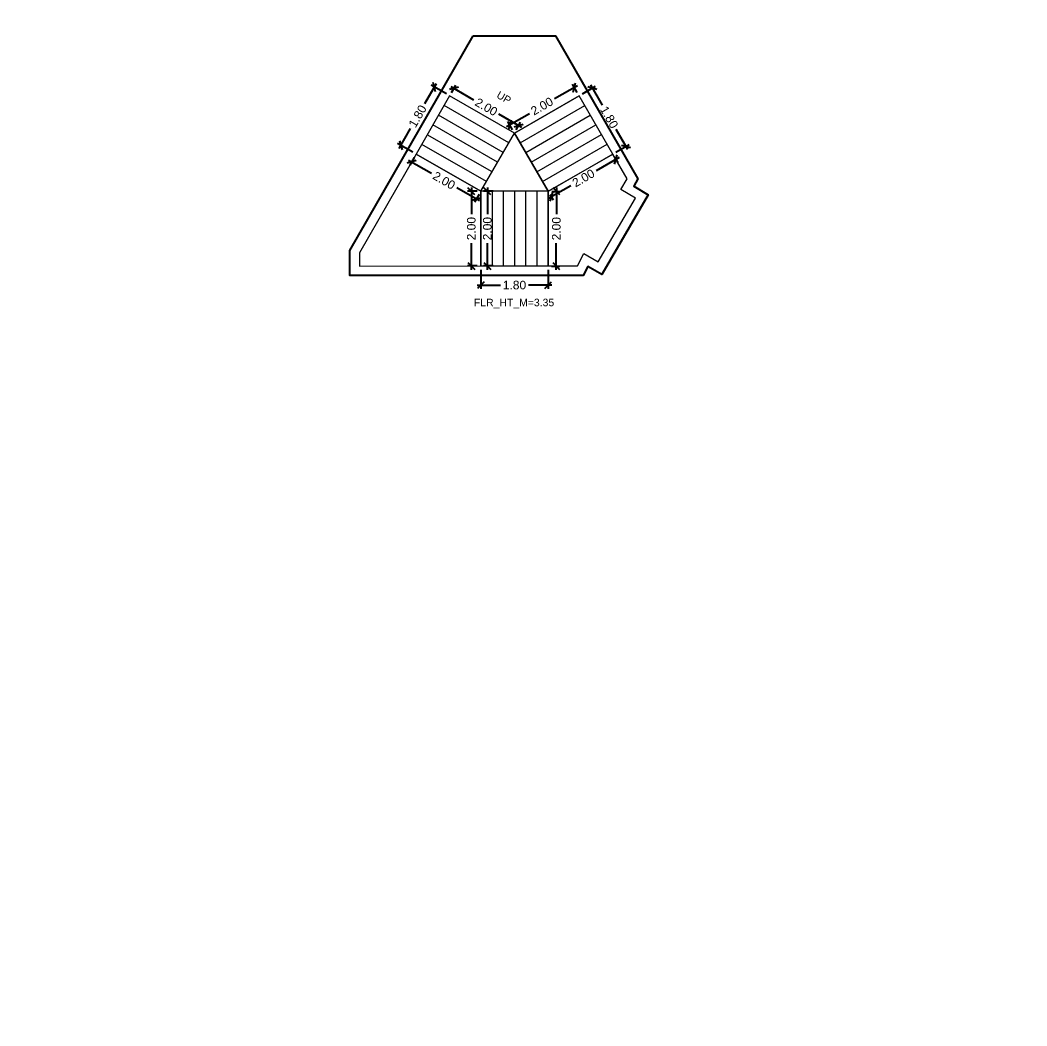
# Model space of a CAD drawing. Header units: metres. Extents: x 256329 to 886268, y -249371 to 355.
# Drawn here: x 287207.69 to 287234.66, y -1302.03 to -1275.09 of the extents above; entities that cross this region are included whole.
import ezdxf

# ---------------------------------------------------------------- set-up
doc = ezdxf.new("R2010")
doc.units = ezdxf.units.M
doc.header["$MEASUREMENT"] = 0
doc.header["$PDMODE"] = 35
doc.linetypes.add('CONTINOUS', pattern=[0])
doc.layers.get('0').update_dxf_attribs({"lineweight": 18})
doc.layers.get('Defpoints').update_dxf_attribs({"lineweight": 20})
doc.layers.add('A_TEXT', color=4, linetype='Continuous', lineweight=0, transparency=0.3)
doc.layers.add('BLK_2_FLR_36_STAIR_1', color=7, linetype='Continuous')
for name, color, linetype, lineweight in [('BLK_2_FLR_36_STAIR_1_FLIGHT_1', 7, 'Continuous', 0), ('BLK_2_FLR_36_STAIR_1_FLIGHT_2', 7, 'Continuous', 0), ('BLK_2_FLR_36_STAIR_1_FLIGHT_3', 7, 'Continuous', 0), ('BLK_2_FLR_36_STAIR_1_LANDING_1', 7, 'Continuous', 0), ('BLK_2_FLR_36_STAIR_1_LANDING_2', 7, 'Continuous', 0)]:
    doc.layers.add(name, color=color, linetype=linetype, lineweight=lineweight)
doc.styles.add('Arial', font='arial.ttf')
doc.styles.get("Standard").update_dxf_attribs({"font": 'arial.ttf'})
doc.dimstyles.new('METRIC DIM', dxfattribs={"dimtxt": 0.23, "dimasz": 0.18, "dimexe": 0.1, "dimexo": 0.1, "dimgap": 0.09, "dimtad": 0, "dimzin": 0, "dimdsep": 46, "dimtxsty": 'Standard', "dimblk": 'OBLIQUE', "dimcen": 0, "dimdle": 0.1, "dimclrd": 147, "dimclre": 147, "dimclrt": 7, "dimadec": 0, "dimazin": 0, "dimtfac": 1, "dimtofl": 0, "dimtmove": 0, "dimatfit": 2, "dimfxl": 0.125, "dimtolj": 1, "dimtzin": 0, "dimarcsym": 0})

# ---------------------------------------------------------------- blocks, each defined once
blk = doc.blocks.new('_Oblique')
at = {"color": 0, "linetype": 'ByBlock', "lineweight": -2}
blk.add_line((-0.5, -0.5), (0.5, 0.5), dxfattribs=at)
blk = doc.blocks.new('*D1995')
at = {"layer": 'BLK_2_FLR_36_STAIR_1_FLIGHT_2', "color": 147, "lineweight": -2, "transparency": 16777216}
for p, q in [((287220.031713, -1281.773056), (287220.031897, -1282.285027)), ((287221.831713, -1281.772409), (287221.831897, -1282.28438)), ((287219.931861, -1282.185063), (287220.554361, -1282.18484)), ((287221.931861, -1282.184344), (287221.309361, -1282.184568))]:
    blk.add_line(p, q, dxfattribs=at)
at = {"layer": 'Defpoints', "color": 0, "linetype": 'CONTINOUS', "transparency": 16777216}
for p in [(287220.031677, -1281.673056, 0.042641), (287221.831677, -1281.672409, 0.042641), (287220.031861, -1282.185027)]:
    blk.add_point(p, dxfattribs=at)
at = {"layer": 'BLK_2_FLR_36_STAIR_1_FLIGHT_2', "color": 147, "linetype": 'CONTINOUS', "lineweight": -2, "transparency": 16777216, "xscale": 0.18, "yscale": 0.18, "zscale": 0.18}
for p, rotation in [((287220.031861, -1282.185027), 180.020597), ((287221.831861, -1282.18438), 0.020597)]:
    blk.add_blockref('_Oblique', p, dxfattribs=dict(at, rotation=rotation))
at = {"layer": 'BLK_2_FLR_36_STAIR_1_FLIGHT_2', "color": 7, "linetype": 'CONTINOUS', "transparency": 16777216, "insert": (287220.931861, -1282.184704), "char_height": 0.23, "attachment_point": 5, "rotation": 0.0205967}
blk.add_mtext('\\A1;1.80', dxfattribs=at)
blk = doc.blocks.new('*D1996')
at = {"layer": 'BLK_2_FLR_36_STAIR_1_FLIGHT_3', "color": 147, "lineweight": -2, "transparency": 16777216}
for p, q in [((287222.623199, -1276.843084), (287222.007273, -1277.197228)), ((287222.6138, -1277.027356), (287222.486662, -1276.806238)), ((287220.714657, -1277.940454), (287221.330583, -1277.58631)), ((287220.878641, -1278.025034), (287220.751503, -1277.803917))]:
    blk.add_line(p, q, dxfattribs=at)
at = {"layer": 'Defpoints', "color": 0, "linetype": 'CONTINOUS', "transparency": 16777216}
for p in [(287222.663645, -1277.114048, 0.042641), (287220.801349, -1277.890608), (287220.928486, -1278.111726, 0.042641)]:
    blk.add_point(p, dxfattribs=at)
at = {"layer": 'BLK_2_FLR_36_STAIR_1_FLIGHT_3', "color": 147, "linetype": 'CONTINOUS', "lineweight": -2, "transparency": 16777216, "xscale": 0.18, "yscale": 0.18, "zscale": 0.18}
for p, rotation in [((287222.536507, -1276.89293), 29.897956), ((287220.801349, -1277.890608), 209.897956)]:
    blk.add_blockref('_Oblique', p, dxfattribs=dict(at, rotation=rotation))
at = {"layer": 'BLK_2_FLR_36_STAIR_1_FLIGHT_3', "color": 7, "linetype": 'CONTINOUS', "transparency": 16777216, "insert": (287221.668928, -1277.391769), "char_height": 0.23, "attachment_point": 5, "rotation": 29.8979558}
blk.add_mtext('\\A1;2.00', dxfattribs=at)
blk = doc.blocks.new('*D1997')
at = {"layer": 'BLK_2_FLR_36_STAIR_1_FLIGHT_1', "color": 147, "lineweight": -2, "transparency": 16777216}
for p, q in [((287219.223028, -1276.864729), (287219.838382, -1277.218328)), ((287219.244217, -1277.028566), (287219.359555, -1276.827847)), ((287221.130529, -1277.96083), (287220.515175, -1277.607231)), ((287220.978309, -1278.025021), (287221.093648, -1277.824302))]:
    blk.add_line(p, q, dxfattribs=at)
at = {"layer": 'Defpoints', "color": 0, "linetype": 'CONTINOUS', "transparency": 16777216}
for p in [(287219.309732, -1276.914552), (287219.194394, -1277.11527, 0.042641), (287220.928486, -1278.111726, 0.042641)]:
    blk.add_point(p, dxfattribs=at)
at = {"layer": 'BLK_2_FLR_36_STAIR_1_FLIGHT_1', "color": 147, "linetype": 'CONTINOUS', "lineweight": -2, "transparency": 16777216, "xscale": 0.18, "yscale": 0.18, "zscale": 0.18}
for p, rotation in [((287219.309732, -1276.914552), 150.117187), ((287221.043825, -1277.911007), 330.117187)]:
    blk.add_blockref('_Oblique', p, dxfattribs=dict(at, rotation=rotation))
at = {"layer": 'BLK_2_FLR_36_STAIR_1_FLIGHT_1', "color": 7, "linetype": 'CONTINOUS', "transparency": 16777216, "insert": (287220.176779, -1277.412779), "char_height": 0.23, "attachment_point": 5, "rotation": 330.1171874}
blk.add_mtext('\\A1;2.00', dxfattribs=at)
blk = doc.blocks.new('*D1998')
at = {"layer": 'BLK_2_FLR_36_STAIR_1_LANDING_2', "color": 147, "lineweight": -2, "transparency": 16777216}
for p, q in [((287221.931676, -1279.672857), (287222.158955, -1279.673874)), ((287222.059404, -1279.573427), (287222.056226, -1280.283243)), ((287222.049555, -1281.773624), (287222.052732, -1281.063809)), ((287221.922722, -1281.673056), (287222.150001, -1281.674073))]:
    blk.add_line(p, q, dxfattribs=at)
at = {"layer": 'Defpoints', "color": 0, "linetype": 'CONTINOUS', "transparency": 16777216}
for p in [(287221.831677, -1279.672409, 0.042641), (287221.822723, -1281.672608, 0.042641), (287222.050002, -1281.673625)]:
    blk.add_point(p, dxfattribs=at)
at = {"layer": 'BLK_2_FLR_36_STAIR_1_LANDING_2', "color": 147, "linetype": 'CONTINOUS', "lineweight": -2, "transparency": 16777216, "xscale": 0.18, "yscale": 0.18, "zscale": 0.18}
for p, rotation in [((287222.058956, -1279.673426), 89.743523), ((287222.050002, -1281.673625), 269.743523)]:
    blk.add_blockref('_Oblique', p, dxfattribs=dict(at, rotation=rotation))
at = {"layer": 'BLK_2_FLR_36_STAIR_1_LANDING_2', "color": 7, "linetype": 'CONTINOUS', "transparency": 16777216, "insert": (287222.054479, -1280.673526), "char_height": 0.23, "attachment_point": 5, "rotation": 89.7435229}
blk.add_mtext('\\A1;2.00', dxfattribs=at)
blk = doc.blocks.new('*D1999')
at = {"layer": 'BLK_2_FLR_36_STAIR_1_LANDING_2', "color": 147, "lineweight": -2, "transparency": 16777216}
for p, q in [((287223.733608, -1278.768022), (287223.119194, -1279.122599)), ((287223.613334, -1278.759676), (287223.696979, -1278.904617)), ((287221.82871, -1279.867334), (287222.443124, -1279.512757)), ((287221.88166, -1279.759021), (287221.965306, -1279.903963))]:
    blk.add_line(p, q, dxfattribs=at)
at = {"layer": 'Defpoints', "color": 0, "linetype": 'CONTINOUS', "transparency": 16777216}
for p in [(287223.56335, -1278.673064, 0.042641), (287223.646996, -1278.818005), (287221.831677, -1279.672409, 0.042641)]:
    blk.add_point(p, dxfattribs=at)
at = {"layer": 'BLK_2_FLR_36_STAIR_1_LANDING_2', "color": 147, "linetype": 'CONTINOUS', "lineweight": -2, "transparency": 16777216, "xscale": 0.18, "yscale": 0.18, "zscale": 0.18}
for p, rotation in [((287223.646996, -1278.818005), 29.98915999999999), ((287221.915322, -1279.817351), 209.98916)]:
    blk.add_blockref('_Oblique', p, dxfattribs=dict(at, rotation=rotation))
at = {"layer": 'BLK_2_FLR_36_STAIR_1_LANDING_2', "color": 7, "linetype": 'CONTINOUS', "transparency": 16777216, "insert": (287222.781159, -1279.317678), "char_height": 0.23, "attachment_point": 5, "rotation": 29.9891596}
blk.add_mtext('\\A1;2.00', dxfattribs=at)
blk = doc.blocks.new('*D2000')
at = {"layer": 'BLK_2_FLR_36_STAIR_1_LANDING_1', "color": 147, "lineweight": -2, "transparency": 16777216}
for p, q in [((287218.091285, -1278.834257), (287218.706639, -1279.187856)), ((287218.247761, -1278.762658), (287218.128167, -1278.970784)), ((287219.998787, -1279.930358), (287219.383432, -1279.576759)), ((287219.981854, -1279.759114), (287219.862259, -1279.967239))]:
    blk.add_line(p, q, dxfattribs=at)
at = {"layer": 'Defpoints', "color": 0, "linetype": 'CONTINOUS', "transparency": 16777216}
for p in [(287218.297584, -1278.675954, 0.042641), (287218.17799, -1278.884079), (287220.031677, -1279.672409, 0.042641)]:
    blk.add_point(p, dxfattribs=at)
at = {"layer": 'BLK_2_FLR_36_STAIR_1_LANDING_1', "color": 147, "linetype": 'CONTINOUS', "lineweight": -2, "transparency": 16777216, "xscale": 0.18, "yscale": 0.18, "zscale": 0.18}
for p, rotation in [((287218.17799, -1278.884079), 150.117187), ((287219.912082, -1279.880535), 330.117187)]:
    blk.add_blockref('_Oblique', p, dxfattribs=dict(at, rotation=rotation))
at = {"layer": 'BLK_2_FLR_36_STAIR_1_LANDING_1', "color": 7, "linetype": 'CONTINOUS', "transparency": 16777216, "insert": (287219.045036, -1279.382307), "char_height": 0.23, "attachment_point": 5, "rotation": 330.1171874}
blk.add_mtext('\\A1;2.00', dxfattribs=at)
blk = doc.blocks.new('*D2001')
at = {"layer": 'BLK_2_FLR_36_STAIR_1_LANDING_1', "color": 147, "lineweight": -2, "transparency": 16777216}
for p, q in [((287219.931677, -1279.672409), (287219.676026, -1279.672409)), ((287219.776026, -1279.572409), (287219.776026, -1280.282123)), ((287219.776026, -1281.772409), (287219.776026, -1281.062696)), ((287219.931677, -1281.672409), (287219.676026, -1281.672409))]:
    blk.add_line(p, q, dxfattribs=at)
at = {"layer": 'Defpoints', "color": 0, "linetype": 'CONTINOUS', "transparency": 16777216}
for p in [(287220.031677, -1279.672409, 0.042641), (287219.776026, -1281.672409), (287220.031677, -1281.672409, 0.042641)]:
    blk.add_point(p, dxfattribs=at)
at = {"layer": 'BLK_2_FLR_36_STAIR_1_LANDING_1', "color": 147, "linetype": 'CONTINOUS', "lineweight": -2, "transparency": 16777216, "xscale": 0.18, "yscale": 0.18, "zscale": 0.18}
for p, rotation in [((287219.776026, -1279.672409), 90), ((287219.776026, -1281.672409), 270)]:
    blk.add_blockref('_Oblique', p, dxfattribs=dict(at, rotation=rotation))
at = {"layer": 'BLK_2_FLR_36_STAIR_1_LANDING_1', "color": 7, "linetype": 'CONTINOUS', "transparency": 16777216, "insert": (287219.776026, -1280.672409), "char_height": 0.23, "attachment_point": 5, "rotation": 90}
blk.add_mtext('\\A1;2.00', dxfattribs=at)
blk = doc.blocks.new('*D2002')
at = {"layer": 'BLK_2_FLR_36_STAIR_1_FLIGHT_3', "color": 147, "lineweight": -2, "transparency": 16777216}
for p, q in [((287222.750257, -1277.064064), (287223.106186, -1276.858658)), ((287222.969591, -1276.82203), (287223.280739, -1277.361189)), ((287223.969263, -1278.554269), (287223.658115, -1278.01511)), ((287223.649962, -1278.62308), (287224.005892, -1278.417674))]:
    blk.add_line(p, q, dxfattribs=at)
at = {"layer": 'Defpoints', "color": 0, "linetype": 'CONTINOUS', "transparency": 16777216}
for p in [(287222.663645, -1277.114048, 0.042641), (287223.91928, -1278.467657), (287223.56335, -1278.673064, 0.042641)]:
    blk.add_point(p, dxfattribs=at)
at = {"layer": 'BLK_2_FLR_36_STAIR_1_FLIGHT_3', "color": 147, "linetype": 'CONTINOUS', "lineweight": -2, "transparency": 16777216, "xscale": 0.18, "yscale": 0.18, "zscale": 0.18}
for p, rotation in [((287223.019574, -1276.908642), 119.98916), ((287223.91928, -1278.467657), 299.98916)]:
    blk.add_blockref('_Oblique', p, dxfattribs=dict(at, rotation=rotation))
at = {"layer": 'BLK_2_FLR_36_STAIR_1_FLIGHT_3', "color": 7, "linetype": 'CONTINOUS', "transparency": 16777216, "insert": (287223.469427, -1277.688149), "char_height": 0.23, "attachment_point": 5, "rotation": 299.9891596}
blk.add_mtext('\\A1;1.80', dxfattribs=at)
blk = doc.blocks.new('*D2003')
at = {"layer": 'BLK_2_FLR_36_STAIR_1_FLIGHT_1', "color": 147, "lineweight": -2, "transparency": 16777216}
for p, q in [((287218.835093, -1276.793473), (287218.524947, -1277.333209)), ((287219.107689, -1277.065448), (287218.698566, -1276.830355)), ((287217.838638, -1278.527565), (287218.148785, -1277.987829)), ((287218.210879, -1278.626131), (287217.801756, -1278.391038))]:
    blk.add_line(p, q, dxfattribs=at)
at = {"layer": 'Defpoints', "color": 0, "linetype": 'CONTINOUS', "transparency": 16777216}
for p in [(287219.194394, -1277.11527, 0.042641), (287217.888461, -1278.440861), (287218.297584, -1278.675954, 0.042641)]:
    blk.add_point(p, dxfattribs=at)
at = {"layer": 'BLK_2_FLR_36_STAIR_1_FLIGHT_1', "color": 147, "linetype": 'CONTINOUS', "lineweight": -2, "transparency": 16777216, "xscale": 0.18, "yscale": 0.18, "zscale": 0.18}
for p, rotation in [((287218.78527, -1276.880177), 60.117187), ((287217.888461, -1278.440861), 240.1171869999999)]:
    blk.add_blockref('_Oblique', p, dxfattribs=dict(at, rotation=rotation))
at = {"layer": 'BLK_2_FLR_36_STAIR_1_FLIGHT_1', "color": 7, "linetype": 'CONTINOUS', "transparency": 16777216, "insert": (287218.336866, -1277.660519), "char_height": 0.23, "attachment_point": 5, "rotation": 60.1171874}
blk.add_mtext('\\A1;1.80', dxfattribs=at)
blk = doc.blocks.new('*D1925')
at = {"layer": 'BLK_2_FLR_36_STAIR_1_FLIGHT_2', "color": 147, "lineweight": -2, "transparency": 16777216}
for p, q in [((287220.360768, -1279.672409), (287220.105117, -1279.672409)), ((287220.205117, -1279.572409), (287220.205117, -1280.282123)), ((287220.205117, -1281.772409), (287220.205117, -1281.062696)), ((287220.360768, -1281.672409), (287220.105117, -1281.672409))]:
    blk.add_line(p, q, dxfattribs=at)
at = {"layer": 'Defpoints', "color": 0, "linetype": 'CONTINOUS', "transparency": 16777216}
for p in [(287220.460768, -1279.672409, 0.042641), (287220.205117, -1281.672409), (287220.460768, -1281.672409, 0.042641)]:
    blk.add_point(p, dxfattribs=at)
at = {"layer": 'BLK_2_FLR_36_STAIR_1_FLIGHT_2', "color": 147, "linetype": 'CONTINOUS', "lineweight": -2, "transparency": 16777216, "xscale": 0.18, "yscale": 0.18, "zscale": 0.18}
for p, rotation in [((287220.205117, -1279.672409), 90), ((287220.205117, -1281.672409), 270)]:
    blk.add_blockref('_Oblique', p, dxfattribs=dict(at, rotation=rotation))
at = {"layer": 'BLK_2_FLR_36_STAIR_1_FLIGHT_2', "color": 7, "linetype": 'CONTINOUS', "transparency": 16777216, "insert": (287220.205117, -1280.672409), "char_height": 0.23, "attachment_point": 5, "rotation": 90}
blk.add_mtext('\\A1;2.00', dxfattribs=at)

msp = doc.modelspace()

# ---------------------------------------------------------------- linework, layer by layer
at = {"color": 5, "linetype": 'CONTINOUS'}
for p, q in [((287220.031677, -1279.672409, 0.085288), (287220.928486, -1278.111726, 0.085288)), ((287221.831677, -1279.672409, 0.085288), (287220.031677, -1279.672409, 0.085288))]:
    msp.add_line(p, q, dxfattribs=at)
at = {"color": 5, "linetype": 'CONTINOUS', "elevation": 0.085288}
msp.add_lwpolyline([(287221.831677, -1279.672409), (287220.928486, -1278.111726)], dxfattribs=at)
at = {"layer": 'BLK_2_FLR_36_STAIR_1', "color": 7, "linetype": 'CONTINOUS', "elevation": 0.085288}
msp.add_lwpolyline([(287219.826145, -1275.507418), (287222.028938, -1275.507418), (287224.240501, -1279.339631), (287224.127369, -1279.535431), (287224.515894, -1279.765192), (287223.270203, -1281.903373), (287222.894329, -1281.686982), (287222.774596, -1281.925689), (287216.522853, -1281.927253), (287216.522685, -1281.256301)], close=True, dxfattribs=at)
at = {"layer": 'BLK_2_FLR_36_STAIR_1_FLIGHT_1', "color": 3, "linetype": 'CONTINOUS'}
for p, q in [((287220.928486, -1278.111726, 0.085288), (287219.194394, -1277.11527, 0.085288)), ((287220.779018, -1278.37184, 0.085288), (287219.044926, -1277.375384, 0.085288)), ((287220.62955, -1278.631954, 0.085288), (287218.895457, -1277.635498, 0.085288)), ((287220.480081, -1278.892067, 0.085288), (287218.745989, -1277.895612, 0.085288)), ((287220.330613, -1279.152181, 0.085288), (287218.596521, -1278.155726, 0.085288)), ((287220.181145, -1279.412295, 0.085288), (287218.447052, -1278.41584, 0.085288)), ((287220.031677, -1279.672409, 0.085288), (287218.297584, -1278.675954, 0.085288))]:
    msp.add_line(p, q, dxfattribs=at)
at = {"layer": 'BLK_2_FLR_36_STAIR_1_FLIGHT_1', "color": 7, "linetype": 'CONTINOUS', "elevation": 0.085288}
msp.add_lwpolyline([(287219.194394, -1277.11527), (287218.297584, -1278.675954), (287220.031677, -1279.672409), (287220.928486, -1278.111726), (287219.194394, -1277.11527)], dxfattribs=at)
at = {"layer": 'BLK_2_FLR_36_STAIR_1_FLIGHT_2', "color": 3, "linetype": 'CONTINOUS'}
for p, q in [((287220.031677, -1279.672409, 0.085288), (287220.031677, -1281.672409, 0.085288)), ((287220.331677, -1279.672409, 0.085288), (287220.331677, -1281.672409, 0.085288)), ((287220.631677, -1279.672409, 0.085288), (287220.631677, -1281.672409, 0.085288)), ((287220.931677, -1279.672409, 0.085288), (287220.931677, -1281.672409, 0.085288)), ((287221.231677, -1279.672409, 0.085288), (287221.231677, -1281.672409, 0.085288)), ((287221.531677, -1279.672409, 0.085288), (287221.531677, -1281.672409, 0.085288)), ((287221.831677, -1279.672409, 0.085288), (287221.831677, -1281.672409, 0.085288))]:
    msp.add_line(p, q, dxfattribs=at)
at = {"layer": 'BLK_2_FLR_36_STAIR_1_FLIGHT_2', "color": 7, "linetype": 'CONTINOUS', "elevation": 0.085288}
msp.add_lwpolyline([(287221.831677, -1279.672409), (287220.031677, -1279.672409), (287220.031677, -1281.672409), (287221.831677, -1281.672409)], close=True, dxfattribs=at)
at = {"layer": 'BLK_2_FLR_36_STAIR_1_FLIGHT_3', "color": 3, "linetype": 'CONTINOUS'}
for p, q in [((287220.928486, -1278.111726, 0.085288), (287222.663645, -1277.114048, 0.085288)), ((287221.081922, -1278.373229, 0.085288), (287222.813596, -1277.373884, 0.085288)), ((287221.231873, -1278.633065, 0.085288), (287222.963547, -1277.63372, 0.085288)), ((287221.381824, -1278.892901, 0.085288), (287223.113498, -1277.893556, 0.085288)), ((287221.531775, -1279.152737, 0.085288), (287223.263449, -1278.153392, 0.085288)), ((287221.681726, -1279.412573, 0.085288), (287223.413399, -1278.413228, 0.085288)), ((287221.831677, -1279.672409, 0.085288), (287223.56335, -1278.673064, 0.085288))]:
    msp.add_line(p, q, dxfattribs=at)
at = {"layer": 'BLK_2_FLR_36_STAIR_1_FLIGHT_3', "ltscale": 0.05, "elevation": 0.085288}
msp.add_lwpolyline([(287220.928486, -1278.111726), (287221.831677, -1279.672409), (287223.56335, -1278.673064), (287222.663645, -1277.114048), (287220.928486, -1278.111726)], dxfattribs=at)
at = {"layer": 'BLK_2_FLR_36_STAIR_1_LANDING_1', "color": 7, "linetype": 'CONTINOUS', "elevation": 0.085288}
msp.add_lwpolyline([(287220.031677, -1279.672409), (287218.297584, -1278.675954), (287216.776021, -1281.323871), (287216.776109, -1281.673871), (287220.031677, -1281.672409), (287220.031677, -1279.672409)], dxfattribs=at)
at = {"layer": 'BLK_2_FLR_36_STAIR_1_LANDING_2', "color": 7, "linetype": 'CONTINOUS', "elevation": 0.085288}
msp.add_lwpolyline([(287221.831677, -1279.672409), (287221.831677, -1281.672409), (287222.618239, -1281.672409), (287222.788193, -1281.333581), (287223.177014, -1281.560106), (287224.170323, -1279.855131), (287223.782575, -1279.625829), (287223.947981, -1279.339555), (287223.56335, -1278.673064), (287221.83289, -1279.674506)], dxfattribs=at)

# ---------------------------------------------------------------- texts
at = {"layer": 'A_TEXT', "lineweight": 0, "insert": (287219.325538, -1276.515798, 0.085288), "char_height": 0.2, "width": 2.485498, "attachment_point": 7, "rotation": 329.9945098, "style": 'Arial'}
msp.add_mtext('\\pxi2.2673,qc;UP', dxfattribs=at)
at = {"layer": 'BLK_2_FLR_36_STAIR_1', "color": 7, "linetype": 'CONTINOUS', "insert": (287221.996213, -1282.550169, 0.042647), "char_height": 0.2, "attachment_point": 3}
msp.add_mtext_dynamic_manual_height_columns('FLR_HT_M=3.35', width=2.272281, gutter_width=0.405, heights=[0.300679], dxfattribs=at)

# ---------------------------------------------------------------- dimensions: what is measured, and where the dimension line sits
at = {"layer": 'BLK_2_FLR_36_STAIR_1_FLIGHT_1', "color": 1, "linetype": 'CONTINOUS'}
dim = msp.add_aligned_dim(p1=(287219.194394, -1277.11527, 0.085288), p2=(287218.297584, -1278.675954, 0.085288), distance=-0.471858, dimstyle='METRIC DIM', override={"dimfxl": 0.18}, dxfattribs=at)
dim.commit()
dim.dimension.update_dxf_attribs({"geometry": '*D2003', "text_midpoint": (287218.336866, -1277.660519, 0.042647)})
at = {"layer": 'BLK_2_FLR_36_STAIR_1_FLIGHT_1', "color": 2, "linetype": 'CONTINOUS'}
dim = msp.add_aligned_dim(p1=(287220.928486, -1278.111726, 0.085288), p2=(287219.194394, -1277.11527, 0.085288), distance=-0.231496, dimstyle='METRIC DIM', override={"dimfxl": 0.18}, dxfattribs=at)
dim.commit()
dim.dimension.update_dxf_attribs({"geometry": '*D1997', "text_midpoint": (287220.176779, -1277.412779, 0.042647)})
at = {"layer": 'BLK_2_FLR_36_STAIR_1_FLIGHT_2', "color": 2, "linetype": 'CONTINOUS'}
dim = msp.add_aligned_dim(p1=(287220.460768, -1279.672409, 0.085288), p2=(287220.460768, -1281.672409, 0.085288), distance=-0.255651, dimstyle='METRIC DIM', override={"dimfxl": 0.18}, dxfattribs=at)
dim.commit()
dim.dimension.update_dxf_attribs({"geometry": '*D1925', "text_midpoint": (287220.205117, -1280.672409, 0.042647)})
at = {"layer": 'BLK_2_FLR_36_STAIR_1_FLIGHT_2', "color": 1, "linetype": 'CONTINOUS'}
dim = msp.add_aligned_dim(p1=(287221.831677, -1281.672409, 0.085288), p2=(287220.031677, -1281.673056, 0.085288), distance=0.511971, dimstyle='METRIC DIM', override={"dimfxl": 0.18}, dxfattribs=at)
dim.commit()
dim.dimension.update_dxf_attribs({"geometry": '*D1995', "text_midpoint": (287220.931861, -1282.184704, 0.042647)})
at = {"layer": 'BLK_2_FLR_36_STAIR_1_FLIGHT_3', "color": 2, "linetype": 'CONTINOUS'}
dim = msp.add_aligned_dim(p1=(287222.663645, -1277.114048, 0.085288), p2=(287220.928486, -1278.111726, 0.085288), distance=-0.255063, dimstyle='METRIC DIM', override={"dimfxl": 0.18}, dxfattribs=at)
dim.commit()
dim.dimension.update_dxf_attribs({"geometry": '*D1996', "text_midpoint": (287221.668928, -1277.391769, 0.042647)})
at = {"layer": 'BLK_2_FLR_36_STAIR_1_FLIGHT_3', "color": 1, "linetype": 'CONTINOUS'}
dim = msp.add_aligned_dim(p1=(287222.663645, -1277.114048, 0.085288), p2=(287223.56335, -1278.673064, 0.085288), distance=0.410948, dimstyle='METRIC DIM', override={"dimfxl": 0.18}, dxfattribs=at)
dim.commit()
dim.dimension.update_dxf_attribs({"geometry": '*D2002', "text_midpoint": (287223.469427, -1277.688149, 0.042647)})
at = {"layer": 'BLK_2_FLR_36_STAIR_1_LANDING_1', "color": 1, "linetype": 'CONTINOUS'}
dim = msp.add_aligned_dim(p1=(287220.031677, -1279.672409, 0.085288), p2=(287218.297584, -1278.675954, 0.085288), distance=0.240039, dimstyle='METRIC DIM', override={"dimfxl": 0.18}, dxfattribs=at)
dim.commit()
dim.dimension.update_dxf_attribs({"geometry": '*D2000', "text_midpoint": (287219.045036, -1279.382307, 0.042647)})
at = {"layer": 'BLK_2_FLR_36_STAIR_1_LANDING_1', "color": 2, "linetype": 'CONTINOUS'}
dim = msp.add_aligned_dim(p1=(287220.031677, -1279.672409, 0.085288), p2=(287220.031677, -1281.672409, 0.085288), distance=-0.255651, dimstyle='METRIC DIM', override={"dimfxl": 0.18}, dxfattribs=at)
dim.commit()
dim.dimension.update_dxf_attribs({"geometry": '*D2001', "text_midpoint": (287219.776026, -1280.672409, 0.042647)})
at = {"layer": 'BLK_2_FLR_36_STAIR_1_LANDING_2', "color": 1, "linetype": 'CONTINOUS'}
dim = msp.add_aligned_dim(p1=(287221.831677, -1279.672409, 0.085288), p2=(287223.56335, -1278.673064, 0.085288), distance=-0.167346, dimstyle='METRIC DIM', override={"dimfxl": 0.18}, dxfattribs=at)
dim.commit()
dim.dimension.update_dxf_attribs({"geometry": '*D1999', "text_midpoint": (287222.781159, -1279.317678, 0.042647)})
at = {"layer": 'BLK_2_FLR_36_STAIR_1_LANDING_2', "color": 2, "linetype": 'CONTINOUS'}
dim = msp.add_aligned_dim(p1=(287221.831677, -1279.672409, 0.085288), p2=(287221.822723, -1281.672608, 0.085288), distance=0.227281, dimstyle='METRIC DIM', override={"dimfxl": 0.18}, dxfattribs=at)
dim.commit()
dim.dimension.update_dxf_attribs({"geometry": '*D1998', "text_midpoint": (287222.054479, -1280.673526, 0.042647)})

doc.saveas('drawing.dxf')
